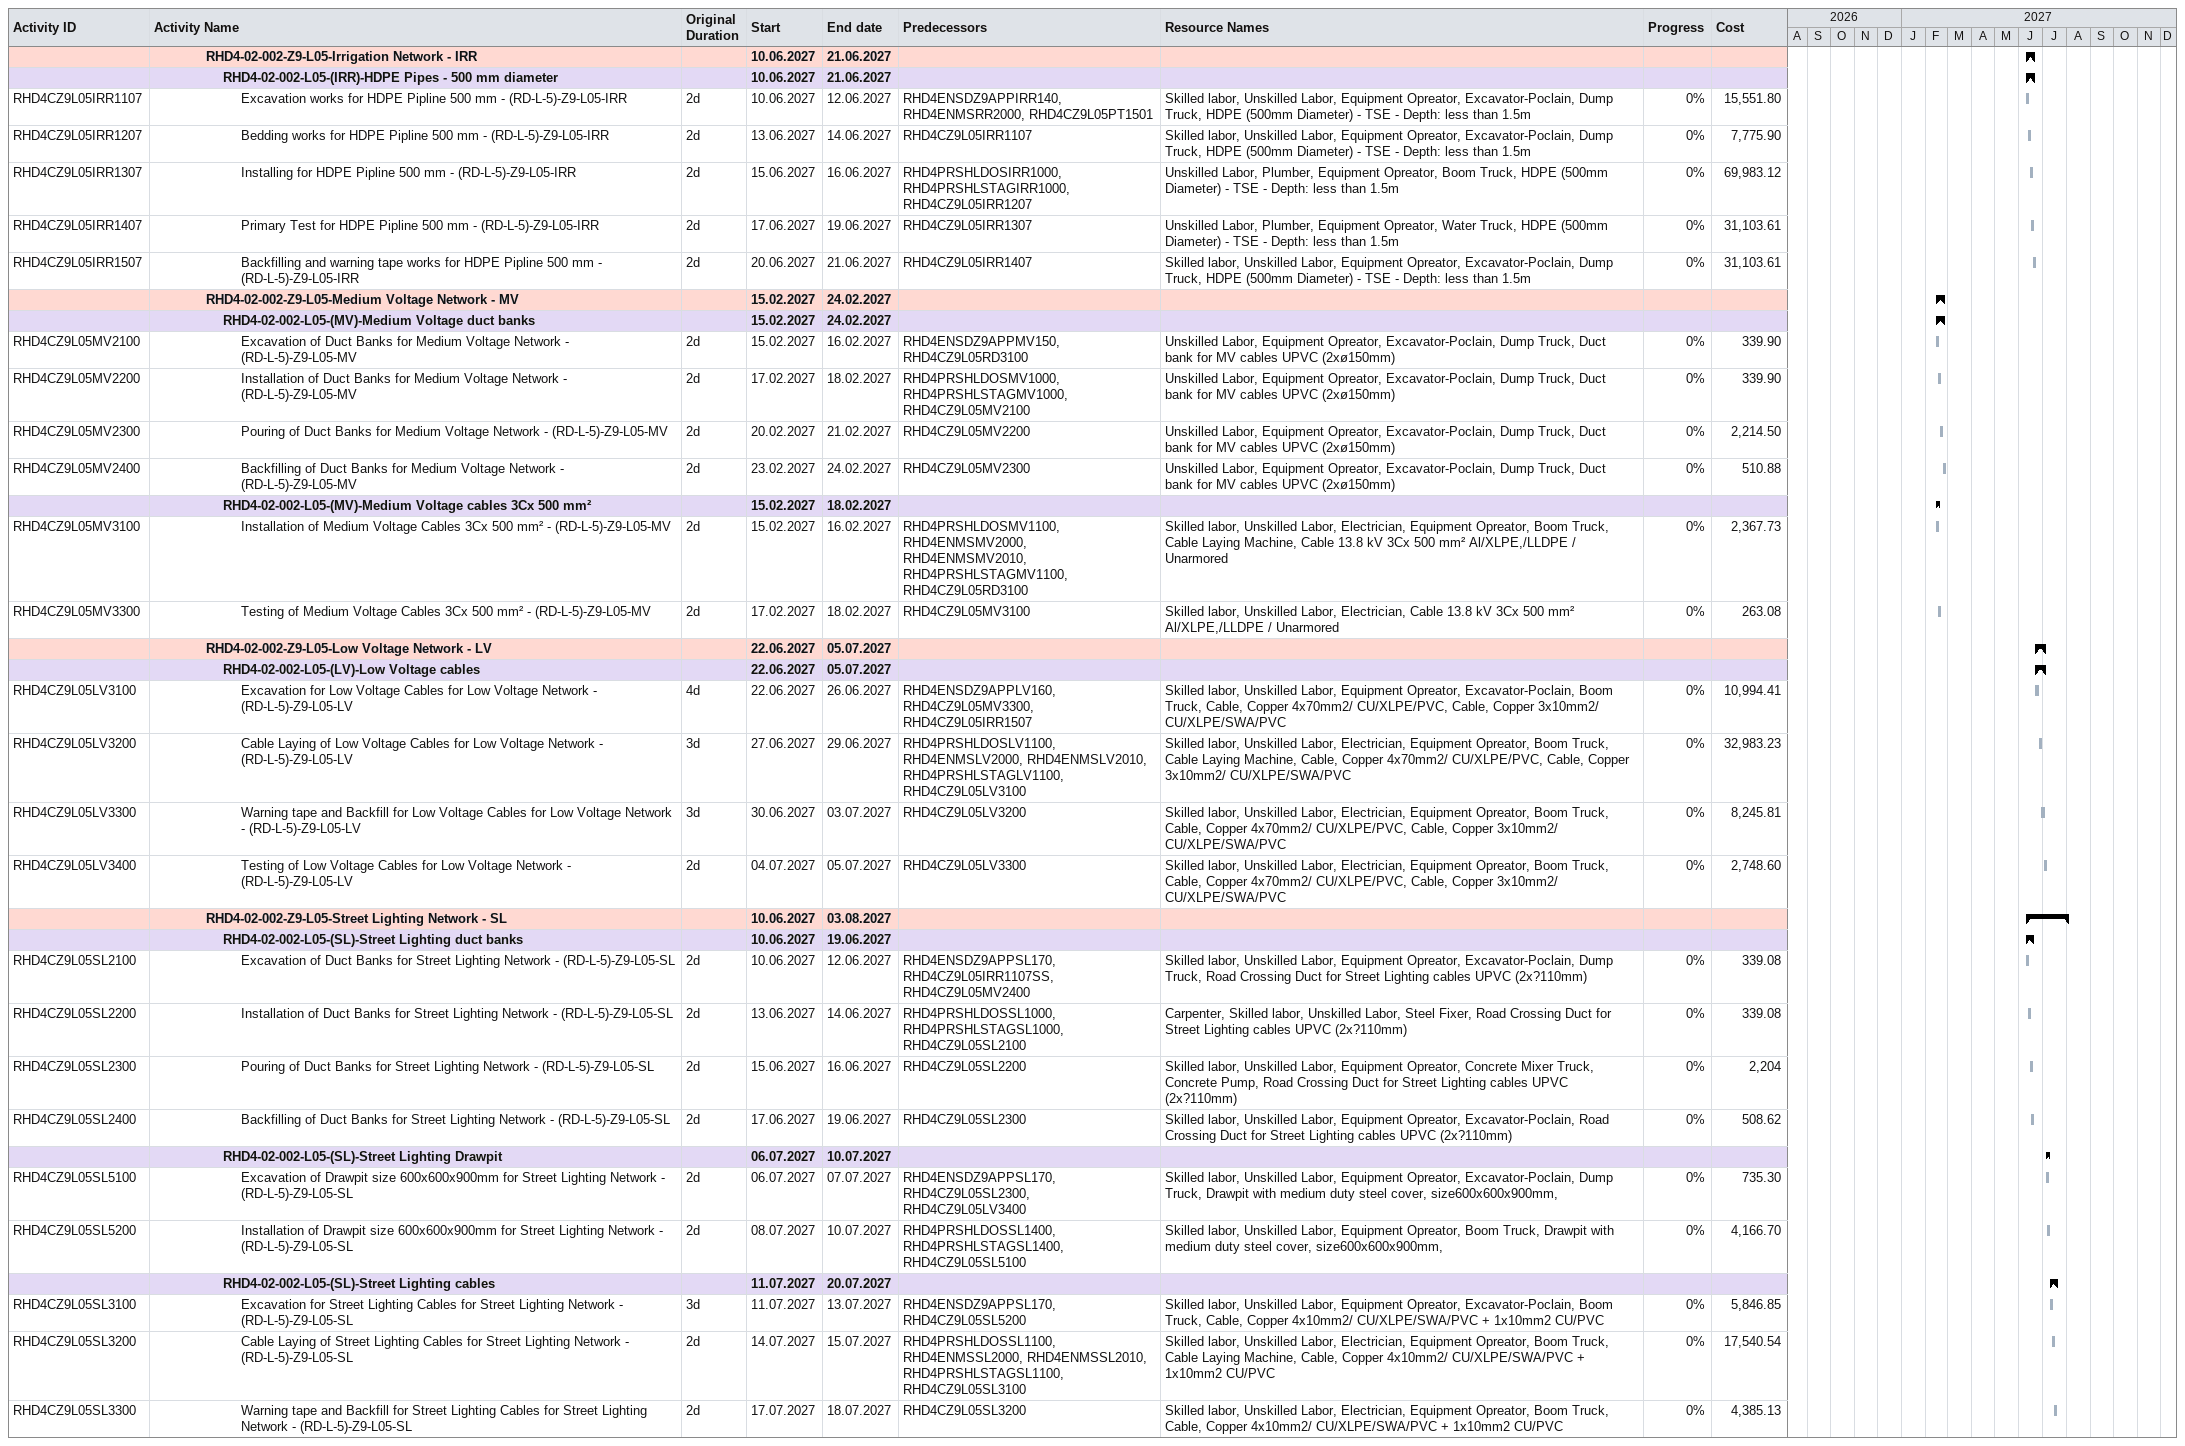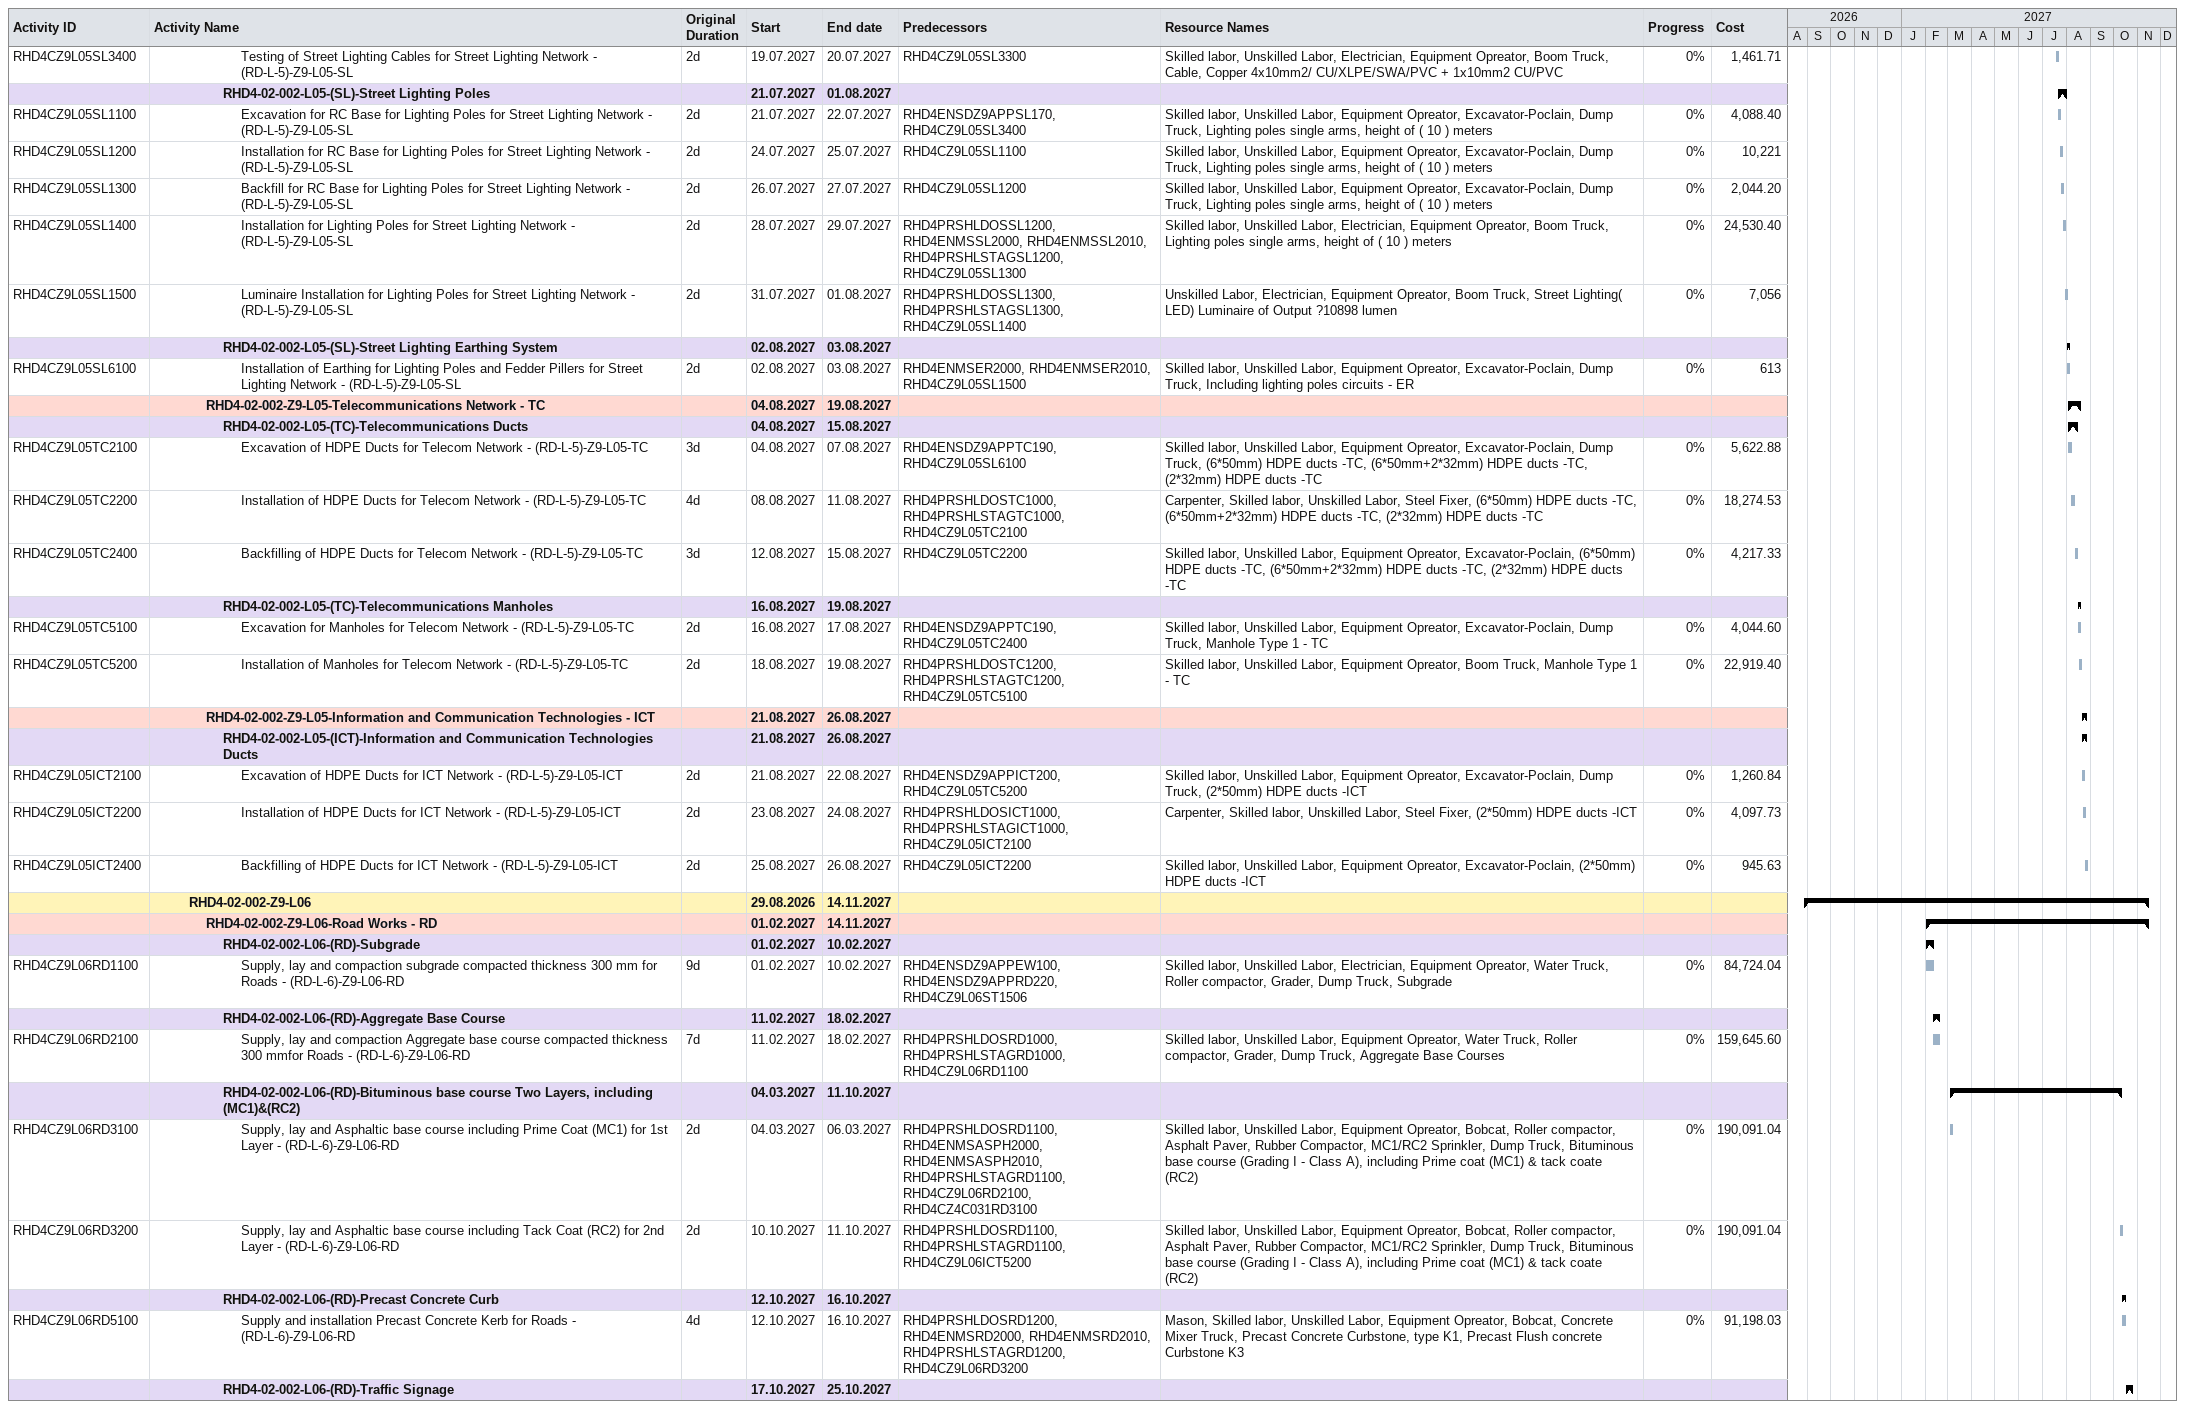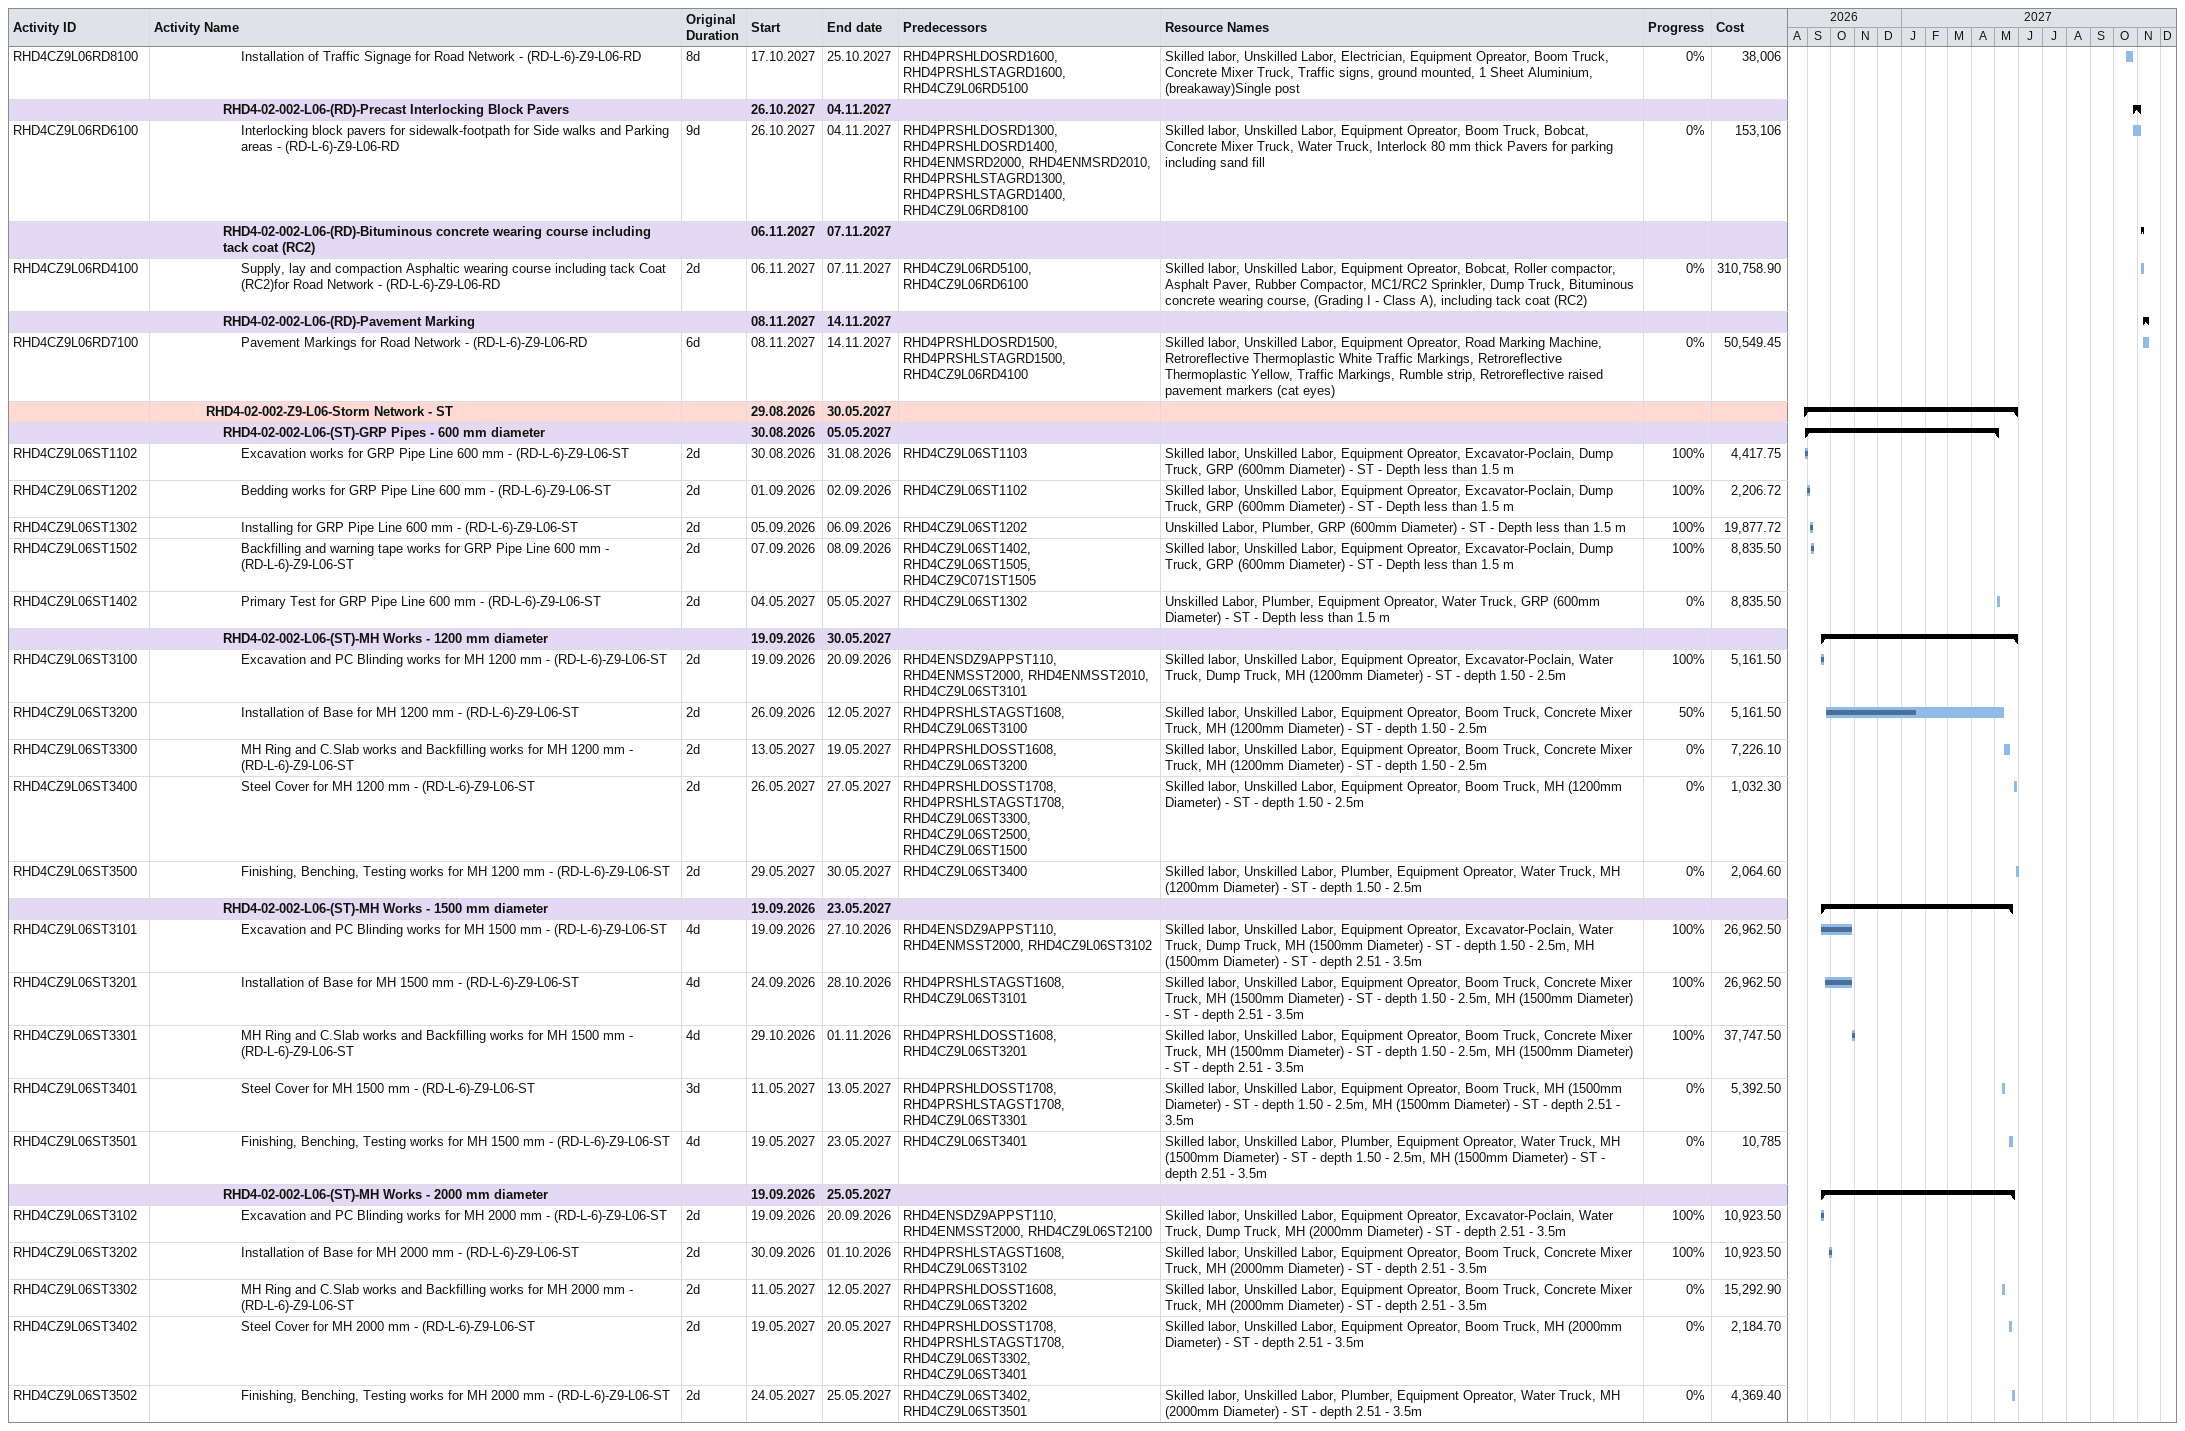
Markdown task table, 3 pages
| ID | Level | Task | Original duration | Start | Finish | Predecessors | Resources | % complete | Cost |
|---|---|---|---|---|---|---|---|---|---|
|  | 4 | **RHD4-02-002-Z9-L05-Irrigation Network - IRR** |  | 2027-06-10 | 2027-06-21 |  |  |  |  |
|  | 5 | **RHD4-02-002-L05-(IRR)-HDPE Pipes - 500 mm diameter** |  | 2027-06-10 | 2027-06-21 |  |  |  |  |
| RHD4CZ9L05IRR1107 | 6 | Excavation works for HDPE Pipline 500 mm - (RD-L-5)-Z9-L05-IRR | 2d | 2027-06-10 | 2027-06-12 | RHD4ENSDZ9APPIRR140, RHD4ENMSRR2000, RHD4CZ9L05PT1501 | Skilled labor, Unskilled Labor, Equipment Opreator, Excavator-Poclain, Dump Truck, HDPE (500mm Diameter) - TSE - Depth: less than 1.5m | 0 | 15551.80 |
| RHD4CZ9L05IRR1207 | 6 | Bedding works for HDPE Pipline 500 mm - (RD-L-5)-Z9-L05-IRR | 2d | 2027-06-13 | 2027-06-14 | RHD4CZ9L05IRR1107 | Skilled labor, Unskilled Labor, Equipment Opreator, Excavator-Poclain, Dump Truck, HDPE (500mm Diameter) - TSE - Depth: less than 1.5m | 0 | 7775.90 |
| RHD4CZ9L05IRR1307 | 6 | Installing for HDPE Pipline 500 mm - (RD-L-5)-Z9-L05-IRR | 2d | 2027-06-15 | 2027-06-16 | RHD4PRSHLDOSIRR1000, RHD4PRSHLSTAGIRR1000, RHD4CZ9L05IRR1207 | Unskilled Labor, Plumber, Equipment Opreator, Boom Truck, HDPE (500mm Diameter) - TSE - Depth: less than 1.5m | 0 | 69983.12 |
| RHD4CZ9L05IRR1407 | 6 | Primary Test for HDPE Pipline 500 mm - (RD-L-5)-Z9-L05-IRR | 2d | 2027-06-17 | 2027-06-19 | RHD4CZ9L05IRR1307 | Unskilled Labor, Plumber, Equipment Opreator, Water Truck, HDPE (500mm Diameter) - TSE - Depth: less than 1.5m | 0 | 31103.61 |
| RHD4CZ9L05IRR1507 | 6 | Backfilling and warning tape works for HDPE Pipline 500 mm - (RD-L-5)-Z9-L05-IRR | 2d | 2027-06-20 | 2027-06-21 | RHD4CZ9L05IRR1407 | Skilled labor, Unskilled Labor, Equipment Opreator, Excavator-Poclain, Dump Truck, HDPE (500mm Diameter) - TSE - Depth: less than 1.5m | 0 | 31103.61 |
|  | 4 | **RHD4-02-002-Z9-L05-Medium Voltage Network - MV** |  | 2027-02-15 | 2027-02-24 |  |  |  |  |
|  | 5 | **RHD4-02-002-L05-(MV)-Medium Voltage duct banks** |  | 2027-02-15 | 2027-02-24 |  |  |  |  |
| RHD4CZ9L05MV2100 | 6 | Excavation of Duct Banks for Medium Voltage Network - (RD-L-5)-Z9-L05-MV | 2d | 2027-02-15 | 2027-02-16 | RHD4ENSDZ9APPMV150, RHD4CZ9L05RD3100 | Unskilled Labor, Equipment Opreator, Excavator-Poclain, Dump Truck, Duct bank for MV cables UPVC (2xø150mm) | 0 | 339.90 |
| RHD4CZ9L05MV2200 | 6 | Installation of Duct Banks for Medium Voltage Network - (RD-L-5)-Z9-L05-MV | 2d | 2027-02-17 | 2027-02-18 | RHD4PRSHLDOSMV1000, RHD4PRSHLSTAGMV1000, RHD4CZ9L05MV2100 | Unskilled Labor, Equipment Opreator, Excavator-Poclain, Dump Truck, Duct bank for MV cables UPVC (2xø150mm) | 0 | 339.90 |
| RHD4CZ9L05MV2300 | 6 | Pouring of Duct Banks for Medium Voltage Network - (RD-L-5)-Z9-L05-MV | 2d | 2027-02-20 | 2027-02-21 | RHD4CZ9L05MV2200 | Unskilled Labor, Equipment Opreator, Excavator-Poclain, Dump Truck, Duct bank for MV cables UPVC (2xø150mm) | 0 | 2214.50 |
| RHD4CZ9L05MV2400 | 6 | Backfilling of Duct Banks for Medium Voltage Network - (RD-L-5)-Z9-L05-MV | 2d | 2027-02-23 | 2027-02-24 | RHD4CZ9L05MV2300 | Unskilled Labor, Equipment Opreator, Excavator-Poclain, Dump Truck, Duct bank for MV cables UPVC (2xø150mm) | 0 | 510.88 |
|  | 5 | **RHD4-02-002-L05-(MV)-Medium Voltage cables 3Cx 500 mm²** |  | 2027-02-15 | 2027-02-18 |  |  |  |  |
| RHD4CZ9L05MV3100 | 6 | Installation of Medium Voltage Cables 3Cx 500 mm² - (RD-L-5)-Z9-L05-MV | 2d | 2027-02-15 | 2027-02-16 | RHD4PRSHLDOSMV1100, RHD4ENMSMV2000, RHD4ENMSMV2010, RHD4PRSHLSTAGMV1100, RHD4CZ9L05RD3100 | Skilled labor, Unskilled Labor, Electrician, Equipment Opreator, Boom Truck, Cable Laying Machine, Cable 13.8 kV 3Cx 500 mm² Al/XLPE,/LLDPE / Unarmored | 0 | 2367.73 |
| RHD4CZ9L05MV3300 | 6 | Testing of Medium Voltage Cables 3Cx 500 mm² - (RD-L-5)-Z9-L05-MV | 2d | 2027-02-17 | 2027-02-18 | RHD4CZ9L05MV3100 | Skilled labor, Unskilled Labor, Electrician, Cable 13.8 kV 3Cx 500 mm² Al/XLPE,/LLDPE / Unarmored | 0 | 263.08 |
|  | 4 | **RHD4-02-002-Z9-L05-Low Voltage Network - LV** |  | 2027-06-22 | 2027-07-05 |  |  |  |  |
|  | 5 | **RHD4-02-002-L05-(LV)-Low Voltage cables** |  | 2027-06-22 | 2027-07-05 |  |  |  |  |
| RHD4CZ9L05LV3100 | 6 | Excavation for Low Voltage Cables for Low Voltage Network - (RD-L-5)-Z9-L05-LV | 4d | 2027-06-22 | 2027-06-26 | RHD4ENSDZ9APPLV160, RHD4CZ9L05MV3300, RHD4CZ9L05IRR1507 | Skilled labor, Unskilled Labor, Equipment Opreator, Excavator-Poclain, Boom Truck, Cable, Copper 4x70mm2/ CU/XLPE/PVC, Cable, Copper 3x10mm2/ CU/XLPE/SWA/PVC | 0 | 10994.41 |
| RHD4CZ9L05LV3200 | 6 | Cable Laying of Low Voltage Cables for Low Voltage Network - (RD-L-5)-Z9-L05-LV | 3d | 2027-06-27 | 2027-06-29 | RHD4PRSHLDOSLV1100, RHD4ENMSLV2000, RHD4ENMSLV2010, RHD4PRSHLSTAGLV1100, RHD4CZ9L05LV3100 | Skilled labor, Unskilled Labor, Electrician, Equipment Opreator, Boom Truck, Cable Laying Machine, Cable, Copper 4x70mm2/ CU/XLPE/PVC, Cable, Copper 3x10mm2/ CU/XLPE/SWA/PVC | 0 | 32983.23 |
| RHD4CZ9L05LV3300 | 6 | Warning tape and Backfill for Low Voltage Cables for Low Voltage Network - (RD-L-5)-Z9-L05-LV | 3d | 2027-06-30 | 2027-07-03 | RHD4CZ9L05LV3200 | Skilled labor, Unskilled Labor, Electrician, Equipment Opreator, Boom Truck, Cable, Copper 4x70mm2/ CU/XLPE/PVC, Cable, Copper 3x10mm2/ CU/XLPE/SWA/PVC | 0 | 8245.81 |
| RHD4CZ9L05LV3400 | 6 | Testing of Low Voltage Cables for Low Voltage Network - (RD-L-5)-Z9-L05-LV | 2d | 2027-07-04 | 2027-07-05 | RHD4CZ9L05LV3300 | Skilled labor, Unskilled Labor, Electrician, Equipment Opreator, Boom Truck, Cable, Copper 4x70mm2/ CU/XLPE/PVC, Cable, Copper 3x10mm2/ CU/XLPE/SWA/PVC | 0 | 2748.60 |
|  | 4 | **RHD4-02-002-Z9-L05-Street Lighting Network - SL** |  | 2027-06-10 | 2027-08-03 |  |  |  |  |
|  | 5 | **RHD4-02-002-L05-(SL)-Street Lighting duct banks** |  | 2027-06-10 | 2027-06-19 |  |  |  |  |
| RHD4CZ9L05SL2100 | 6 | Excavation of Duct Banks for Street Lighting Network - (RD-L-5)-Z9-L05-SL | 2d | 2027-06-10 | 2027-06-12 | RHD4ENSDZ9APPSL170, RHD4CZ9L05IRR1107SS, RHD4CZ9L05MV2400 | Skilled labor, Unskilled Labor, Equipment Opreator, Excavator-Poclain, Dump Truck, Road Crossing Duct for Street Lighting cables UPVC (2x?110mm) | 0 | 339.08 |
| RHD4CZ9L05SL2200 | 6 | Installation of Duct Banks for Street Lighting Network - (RD-L-5)-Z9-L05-SL | 2d | 2027-06-13 | 2027-06-14 | RHD4PRSHLDOSSL1000, RHD4PRSHLSTAGSL1000, RHD4CZ9L05SL2100 | Carpenter, Skilled labor, Unskilled Labor, Steel Fixer, Road Crossing Duct for Street Lighting cables UPVC (2x?110mm) | 0 | 339.08 |
| RHD4CZ9L05SL2300 | 6 | Pouring of Duct Banks for Street Lighting Network - (RD-L-5)-Z9-L05-SL | 2d | 2027-06-15 | 2027-06-16 | RHD4CZ9L05SL2200 | Skilled labor, Unskilled Labor, Equipment Opreator, Concrete Mixer Truck, Concrete Pump, Road Crossing Duct for Street Lighting cables UPVC (2x?110mm) | 0 | 2204 |
| RHD4CZ9L05SL2400 | 6 | Backfilling of Duct Banks for Street Lighting Network - (RD-L-5)-Z9-L05-SL | 2d | 2027-06-17 | 2027-06-19 | RHD4CZ9L05SL2300 | Skilled labor, Unskilled Labor, Equipment Opreator, Excavator-Poclain, Road Crossing Duct for Street Lighting cables UPVC (2x?110mm) | 0 | 508.62 |
|  | 5 | **RHD4-02-002-L05-(SL)-Street Lighting Drawpit** |  | 2027-07-06 | 2027-07-10 |  |  |  |  |
| RHD4CZ9L05SL5100 | 6 | Excavation of Drawpit size 600x600x900mm for Street Lighting Network - (RD-L-5)-Z9-L05-SL | 2d | 2027-07-06 | 2027-07-07 | RHD4ENSDZ9APPSL170, RHD4CZ9L05SL2300, RHD4CZ9L05LV3400 | Skilled labor, Unskilled Labor, Equipment Opreator, Excavator-Poclain, Dump Truck, Drawpit with medium duty steel cover, size600x600x900mm, | 0 | 735.30 |
| RHD4CZ9L05SL5200 | 6 | Installation of Drawpit size 600x600x900mm for Street Lighting Network - (RD-L-5)-Z9-L05-SL | 2d | 2027-07-08 | 2027-07-10 | RHD4PRSHLDOSSL1400, RHD4PRSHLSTAGSL1400, RHD4CZ9L05SL5100 | Skilled labor, Unskilled Labor, Equipment Opreator, Boom Truck, Drawpit with medium duty steel cover, size600x600x900mm, | 0 | 4166.70 |
|  | 5 | **RHD4-02-002-L05-(SL)-Street Lighting cables** |  | 2027-07-11 | 2027-07-20 |  |  |  |  |
| RHD4CZ9L05SL3100 | 6 | Excavation for Street Lighting Cables for Street Lighting Network - (RD-L-5)-Z9-L05-SL | 3d | 2027-07-11 | 2027-07-13 | RHD4ENSDZ9APPSL170, RHD4CZ9L05SL5200 | Skilled labor, Unskilled Labor, Equipment Opreator, Excavator-Poclain, Boom Truck, Cable, Copper 4x10mm2/ CU/XLPE/SWA/PVC + 1x10mm2 CU/PVC | 0 | 5846.85 |
| RHD4CZ9L05SL3200 | 6 | Cable Laying of Street Lighting Cables for Street Lighting Network - (RD-L-5)-Z9-L05-SL | 2d | 2027-07-14 | 2027-07-15 | RHD4PRSHLDOSSL1100, RHD4ENMSSL2000, RHD4ENMSSL2010, RHD4PRSHLSTAGSL1100, RHD4CZ9L05SL3100 | Skilled labor, Unskilled Labor, Electrician, Equipment Opreator, Boom Truck, Cable Laying Machine, Cable, Copper 4x10mm2/ CU/XLPE/SWA/PVC + 1x10mm2 CU/PVC | 0 | 17540.54 |
| RHD4CZ9L05SL3300 | 6 | Warning tape and Backfill for Street Lighting Cables for Street Lighting Network - (RD-L-5)-Z9-L05-SL | 2d | 2027-07-17 | 2027-07-18 | RHD4CZ9L05SL3200 | Skilled labor, Unskilled Labor, Electrician, Equipment Opreator, Boom Truck, Cable, Copper 4x10mm2/ CU/XLPE/SWA/PVC + 1x10mm2 CU/PVC | 0 | 4385.13 |
| RHD4CZ9L05SL3400 | 6 | Testing of Street Lighting Cables for Street Lighting Network - (RD-L-5)-Z9-L05-SL | 2d | 2027-07-19 | 2027-07-20 | RHD4CZ9L05SL3300 | Skilled labor, Unskilled Labor, Electrician, Equipment Opreator, Boom Truck, Cable, Copper 4x10mm2/ CU/XLPE/SWA/PVC + 1x10mm2 CU/PVC | 0 | 1461.71 |
|  | 5 | **RHD4-02-002-L05-(SL)-Street Lighting Poles** |  | 2027-07-21 | 2027-08-01 |  |  |  |  |
| RHD4CZ9L05SL1100 | 6 | Excavation for RC Base for Lighting Poles for Street Lighting Network - (RD-L-5)-Z9-L05-SL | 2d | 2027-07-21 | 2027-07-22 | RHD4ENSDZ9APPSL170, RHD4CZ9L05SL3400 | Skilled labor, Unskilled Labor, Equipment Opreator, Excavator-Poclain, Dump Truck, Lighting poles single arms, height of ( 10 ) meters | 0 | 4088.40 |
| RHD4CZ9L05SL1200 | 6 | Installation for RC Base for Lighting Poles for Street Lighting Network - (RD-L-5)-Z9-L05-SL | 2d | 2027-07-24 | 2027-07-25 | RHD4CZ9L05SL1100 | Skilled labor, Unskilled Labor, Equipment Opreator, Excavator-Poclain, Dump Truck, Lighting poles single arms, height of ( 10 ) meters | 0 | 10221 |
| RHD4CZ9L05SL1300 | 6 | Backfill for RC Base for Lighting Poles for Street Lighting Network - (RD-L-5)-Z9-L05-SL | 2d | 2027-07-26 | 2027-07-27 | RHD4CZ9L05SL1200 | Skilled labor, Unskilled Labor, Equipment Opreator, Excavator-Poclain, Dump Truck, Lighting poles single arms, height of ( 10 ) meters | 0 | 2044.20 |
| RHD4CZ9L05SL1400 | 6 | Installation for Lighting Poles for Street Lighting Network - (RD-L-5)-Z9-L05-SL | 2d | 2027-07-28 | 2027-07-29 | RHD4PRSHLDOSSL1200, RHD4ENMSSL2000, RHD4ENMSSL2010, RHD4PRSHLSTAGSL1200, RHD4CZ9L05SL1300 | Skilled labor, Unskilled Labor, Electrician, Equipment Opreator, Boom Truck, Lighting poles single arms, height of ( 10 ) meters | 0 | 24530.40 |
| RHD4CZ9L05SL1500 | 6 | Luminaire Installation for Lighting Poles for Street Lighting Network - (RD-L-5)-Z9-L05-SL | 2d | 2027-07-31 | 2027-08-01 | RHD4PRSHLDOSSL1300, RHD4PRSHLSTAGSL1300, RHD4CZ9L05SL1400 | Unskilled Labor, Electrician, Equipment Opreator, Boom Truck, Street Lighting( LED) Luminaire of Output ?10898 lumen | 0 | 7056 |
|  | 5 | **RHD4-02-002-L05-(SL)-Street Lighting Earthing System** |  | 2027-08-02 | 2027-08-03 |  |  |  |  |
| RHD4CZ9L05SL6100 | 6 | Installation of Earthing for Lighting Poles and Fedder Pillers for Street Lighting Network - (RD-L-5)-Z9-L05-SL | 2d | 2027-08-02 | 2027-08-03 | RHD4ENMSER2000, RHD4ENMSER2010, RHD4CZ9L05SL1500 | Skilled labor, Unskilled Labor, Equipment Opreator, Excavator-Poclain, Dump Truck, Including lighting poles circuits - ER | 0 | 613 |
|  | 4 | **RHD4-02-002-Z9-L05-Telecommunications Network - TC** |  | 2027-08-04 | 2027-08-19 |  |  |  |  |
|  | 5 | **RHD4-02-002-L05-(TC)-Telecommunications Ducts** |  | 2027-08-04 | 2027-08-15 |  |  |  |  |
| RHD4CZ9L05TC2100 | 6 | Excavation of HDPE Ducts for Telecom Network - (RD-L-5)-Z9-L05-TC | 3d | 2027-08-04 | 2027-08-07 | RHD4ENSDZ9APPTC190, RHD4CZ9L05SL6100 | Skilled labor, Unskilled Labor, Equipment Opreator, Excavator-Poclain, Dump Truck, (6*50mm) HDPE ducts -TC, (6*50mm+2*32mm) HDPE ducts -TC, (2*32mm) HDPE ducts -TC | 0 | 5622.88 |
| RHD4CZ9L05TC2200 | 6 | Installation of HDPE Ducts for Telecom Network - (RD-L-5)-Z9-L05-TC | 4d | 2027-08-08 | 2027-08-11 | RHD4PRSHLDOSTC1000, RHD4PRSHLSTAGTC1000, RHD4CZ9L05TC2100 | Carpenter, Skilled labor, Unskilled Labor, Steel Fixer, (6*50mm) HDPE ducts -TC, (6*50mm+2*32mm) HDPE ducts -TC, (2*32mm) HDPE ducts -TC | 0 | 18274.53 |
| RHD4CZ9L05TC2400 | 6 | Backfilling of HDPE Ducts for Telecom Network - (RD-L-5)-Z9-L05-TC | 3d | 2027-08-12 | 2027-08-15 | RHD4CZ9L05TC2200 | Skilled labor, Unskilled Labor, Equipment Opreator, Excavator-Poclain, (6*50mm) HDPE ducts -TC, (6*50mm+2*32mm) HDPE ducts -TC, (2*32mm) HDPE ducts -TC | 0 | 4217.33 |
|  | 5 | **RHD4-02-002-L05-(TC)-Telecommunications Manholes** |  | 2027-08-16 | 2027-08-19 |  |  |  |  |
| RHD4CZ9L05TC5100 | 6 | Excavation for Manholes for Telecom Network - (RD-L-5)-Z9-L05-TC | 2d | 2027-08-16 | 2027-08-17 | RHD4ENSDZ9APPTC190, RHD4CZ9L05TC2400 | Skilled labor, Unskilled Labor, Equipment Opreator, Excavator-Poclain, Dump Truck, Manhole Type 1 - TC | 0 | 4044.60 |
| RHD4CZ9L05TC5200 | 6 | Installation of Manholes for Telecom Network - (RD-L-5)-Z9-L05-TC | 2d | 2027-08-18 | 2027-08-19 | RHD4PRSHLDOSTC1200, RHD4PRSHLSTAGTC1200, RHD4CZ9L05TC5100 | Skilled labor, Unskilled Labor, Equipment Opreator, Boom Truck, Manhole Type 1 - TC | 0 | 22919.40 |
|  | 4 | **RHD4-02-002-Z9-L05-Information and Communication Technologies - ICT** |  | 2027-08-21 | 2027-08-26 |  |  |  |  |
|  | 5 | **RHD4-02-002-L05-(ICT)-Information and Communication Technologies Ducts** |  | 2027-08-21 | 2027-08-26 |  |  |  |  |
| RHD4CZ9L05ICT2100 | 6 | Excavation of HDPE Ducts for ICT Network - (RD-L-5)-Z9-L05-ICT | 2d | 2027-08-21 | 2027-08-22 | RHD4ENSDZ9APPICT200, RHD4CZ9L05TC5200 | Skilled labor, Unskilled Labor, Equipment Opreator, Excavator-Poclain, Dump Truck, (2*50mm) HDPE ducts -ICT | 0 | 1260.84 |
| RHD4CZ9L05ICT2200 | 6 | Installation of HDPE Ducts for ICT Network - (RD-L-5)-Z9-L05-ICT | 2d | 2027-08-23 | 2027-08-24 | RHD4PRSHLDOSICT1000, RHD4PRSHLSTAGICT1000, RHD4CZ9L05ICT2100 | Carpenter, Skilled labor, Unskilled Labor, Steel Fixer, (2*50mm) HDPE ducts -ICT | 0 | 4097.73 |
| RHD4CZ9L05ICT2400 | 6 | Backfilling of HDPE Ducts for ICT Network - (RD-L-5)-Z9-L05-ICT | 2d | 2027-08-25 | 2027-08-26 | RHD4CZ9L05ICT2200 | Skilled labor, Unskilled Labor, Equipment Opreator, Excavator-Poclain, (2*50mm) HDPE ducts -ICT | 0 | 945.63 |
|  | 3 | **RHD4-02-002-Z9-L06** |  | 2026-08-29 | 2027-11-14 |  |  |  |  |
|  | 4 | **RHD4-02-002-Z9-L06-Road Works - RD** |  | 2027-02-01 | 2027-11-14 |  |  |  |  |
|  | 5 | **RHD4-02-002-L06-(RD)-Subgrade** |  | 2027-02-01 | 2027-02-10 |  |  |  |  |
| RHD4CZ9L06RD1100 | 6 | Supply, lay and compaction subgrade compacted thickness 300 mm for Roads - (RD-L-6)-Z9-L06-RD | 9d | 2027-02-01 | 2027-02-10 | RHD4ENSDZ9APPEW100, RHD4ENSDZ9APPRD220, RHD4CZ9L06ST1506 | Skilled labor, Unskilled Labor, Electrician, Equipment Opreator, Water Truck, Roller compactor, Grader, Dump Truck, Subgrade | 0 | 84724.04 |
|  | 5 | **RHD4-02-002-L06-(RD)-Aggregate Base Course** |  | 2027-02-11 | 2027-02-18 |  |  |  |  |
| RHD4CZ9L06RD2100 | 6 | Supply, lay and compaction Aggregate base course compacted thickness 300 mmfor Roads - (RD-L-6)-Z9-L06-RD | 7d | 2027-02-11 | 2027-02-18 | RHD4PRSHLDOSRD1000, RHD4PRSHLSTAGRD1000, RHD4CZ9L06RD1100 | Skilled labor, Unskilled Labor, Equipment Opreator, Water Truck, Roller compactor, Grader, Dump Truck, Aggregate Base Courses | 0 | 159645.60 |
|  | 5 | **RHD4-02-002-L06-(RD)-Bituminous base course Two Layers, including (MC1)&(RC2)** |  | 2027-03-04 | 2027-10-11 |  |  |  |  |
| RHD4CZ9L06RD3100 | 6 | Supply, lay and Asphaltic base course including Prime Coat (MC1) for 1st Layer - (RD-L-6)-Z9-L06-RD | 2d | 2027-03-04 | 2027-03-06 | RHD4PRSHLDOSRD1100, RHD4ENMSASPH2000, RHD4ENMSASPH2010, RHD4PRSHLSTAGRD1100, RHD4CZ9L06RD2100, RHD4CZ4C031RD3100 | Skilled labor, Unskilled Labor, Equipment Opreator, Bobcat, Roller compactor, Asphalt Paver, Rubber Compactor, MC1/RC2 Sprinkler, Dump Truck, Bituminous base course (Grading I - Class A), including Prime coat (MC1) & tack coate (RC2) | 0 | 190091.04 |
| RHD4CZ9L06RD3200 | 6 | Supply, lay and Asphaltic base course including Tack Coat (RC2) for 2nd Layer - (RD-L-6)-Z9-L06-RD | 2d | 2027-10-10 | 2027-10-11 | RHD4PRSHLDOSRD1100, RHD4PRSHLSTAGRD1100, RHD4CZ9L06ICT5200 | Skilled labor, Unskilled Labor, Equipment Opreator, Bobcat, Roller compactor, Asphalt Paver, Rubber Compactor, MC1/RC2 Sprinkler, Dump Truck, Bituminous base course (Grading I - Class A), including Prime coat (MC1) & tack coate (RC2) | 0 | 190091.04 |
|  | 5 | **RHD4-02-002-L06-(RD)-Precast Concrete Curb** |  | 2027-10-12 | 2027-10-16 |  |  |  |  |
| RHD4CZ9L06RD5100 | 6 | Supply and installation Precast Concrete Kerb for Roads - (RD-L-6)-Z9-L06-RD | 4d | 2027-10-12 | 2027-10-16 | RHD4PRSHLDOSRD1200, RHD4ENMSRD2000, RHD4ENMSRD2010, RHD4PRSHLSTAGRD1200, RHD4CZ9L06RD3200 | Mason, Skilled labor, Unskilled Labor, Equipment Opreator, Bobcat, Concrete Mixer Truck, Precast Concrete Curbstone, type K1, Precast Flush concrete Curbstone K3 | 0 | 91198.03 |
|  | 5 | **RHD4-02-002-L06-(RD)-Traffic Signage** |  | 2027-10-17 | 2027-10-25 |  |  |  |  |
| RHD4CZ9L06RD8100 | 6 | Installation of Traffic Signage for Road Network - (RD-L-6)-Z9-L06-RD | 8d | 2027-10-17 | 2027-10-25 | RHD4PRSHLDOSRD1600, RHD4PRSHLSTAGRD1600, RHD4CZ9L06RD5100 | Skilled labor, Unskilled Labor, Electrician, Equipment Opreator, Boom Truck, Concrete Mixer Truck, Traffic signs, ground mounted, 1 Sheet Aluminium, (breakaway)Single post | 0 | 38006 |
|  | 5 | **RHD4-02-002-L06-(RD)-Precast Interlocking Block Pavers** |  | 2027-10-26 | 2027-11-04 |  |  |  |  |
| RHD4CZ9L06RD6100 | 6 | Interlocking block pavers for sidewalk-footpath for Side walks and Parking areas - (RD-L-6)-Z9-L06-RD | 9d | 2027-10-26 | 2027-11-04 | RHD4PRSHLDOSRD1300, RHD4PRSHLDOSRD1400, RHD4ENMSRD2000, RHD4ENMSRD2010, RHD4PRSHLSTAGRD1300, RHD4PRSHLSTAGRD1400, RHD4CZ9L06RD8100 | Skilled labor, Unskilled Labor, Equipment Opreator, Boom Truck, Bobcat, Concrete Mixer Truck, Water Truck, Interlock 80 mm thick Pavers for parking including sand fill | 0 | 153106 |
|  | 5 | **RHD4-02-002-L06-(RD)-Bituminous concrete wearing course including tack coat (RC2)** |  | 2027-11-06 | 2027-11-07 |  |  |  |  |
| RHD4CZ9L06RD4100 | 6 | Supply, lay and compaction Asphaltic wearing course including tack Coat (RC2)for Road Network - (RD-L-6)-Z9-L06-RD | 2d | 2027-11-06 | 2027-11-07 | RHD4CZ9L06RD5100, RHD4CZ9L06RD6100 | Skilled labor, Unskilled Labor, Equipment Opreator, Bobcat, Roller compactor, Asphalt Paver, Rubber Compactor, MC1/RC2 Sprinkler, Dump Truck, Bituminous concrete wearing course, (Grading I - Class A), including tack coat (RC2) | 0 | 310758.90 |
|  | 5 | **RHD4-02-002-L06-(RD)-Pavement Marking** |  | 2027-11-08 | 2027-11-14 |  |  |  |  |
| RHD4CZ9L06RD7100 | 6 | Pavement Markings for Road Network - (RD-L-6)-Z9-L06-RD | 6d | 2027-11-08 | 2027-11-14 | RHD4PRSHLDOSRD1500, RHD4PRSHLSTAGRD1500, RHD4CZ9L06RD4100 | Skilled labor, Unskilled Labor, Equipment Opreator, Road Marking Machine, Retroreflective Thermoplastic White Traffic Markings, Retroreflective Thermoplastic Yellow, Traffic Markings, Rumble strip, Retroreflective raised pavement markers (cat eyes) | 0 | 50549.45 |
|  | 4 | **RHD4-02-002-Z9-L06-Storm Network - ST** |  | 2026-08-29 | 2027-05-30 |  |  |  |  |
|  | 5 | **RHD4-02-002-L06-(ST)-GRP Pipes - 600 mm diameter** |  | 2026-08-30 | 2027-05-05 |  |  |  |  |
| RHD4CZ9L06ST1102 | 6 | Excavation works for GRP Pipe Line 600 mm - (RD-L-6)-Z9-L06-ST | 2d | 2026-08-30 | 2026-08-31 | RHD4CZ9L06ST1103 | Skilled labor, Unskilled Labor, Equipment Opreator, Excavator-Poclain, Dump Truck, GRP (600mm Diameter) - ST - Depth less than 1.5 m | 100 | 4417.75 |
| RHD4CZ9L06ST1202 | 6 | Bedding works for GRP Pipe Line 600 mm - (RD-L-6)-Z9-L06-ST | 2d | 2026-09-01 | 2026-09-02 | RHD4CZ9L06ST1102 | Skilled labor, Unskilled Labor, Equipment Opreator, Excavator-Poclain, Dump Truck, GRP (600mm Diameter) - ST - Depth less than 1.5 m | 100 | 2206.72 |
| RHD4CZ9L06ST1302 | 6 | Installing for GRP Pipe Line 600 mm - (RD-L-6)-Z9-L06-ST | 2d | 2026-09-05 | 2026-09-06 | RHD4CZ9L06ST1202 | Unskilled Labor, Plumber, GRP (600mm Diameter) - ST - Depth less than 1.5 m | 100 | 19877.72 |
| RHD4CZ9L06ST1502 | 6 | Backfilling and warning tape works for GRP Pipe Line 600 mm - (RD-L-6)-Z9-L06-ST | 2d | 2026-09-07 | 2026-09-08 | RHD4CZ9L06ST1402, RHD4CZ9L06ST1505, RHD4CZ9C071ST1505 | Skilled labor, Unskilled Labor, Equipment Opreator, Excavator-Poclain, Dump Truck, GRP (600mm Diameter) - ST - Depth less than 1.5 m | 100 | 8835.50 |
| RHD4CZ9L06ST1402 | 6 | Primary Test for GRP Pipe Line 600 mm - (RD-L-6)-Z9-L06-ST | 2d | 2027-05-04 | 2027-05-05 | RHD4CZ9L06ST1302 | Unskilled Labor, Plumber, Equipment Opreator, Water Truck, GRP (600mm Diameter) - ST - Depth less than 1.5 m | 0 | 8835.50 |
|  | 5 | **RHD4-02-002-L06-(ST)-MH Works - 1200 mm diameter** |  | 2026-09-19 | 2027-05-30 |  |  |  |  |
| RHD4CZ9L06ST3100 | 6 | Excavation and PC Blinding works for MH 1200 mm - (RD-L-6)-Z9-L06-ST | 2d | 2026-09-19 | 2026-09-20 | RHD4ENSDZ9APPST110, RHD4ENMSST2000, RHD4ENMSST2010, RHD4CZ9L06ST3101 | Skilled labor, Unskilled Labor, Equipment Opreator, Excavator-Poclain, Water Truck, Dump Truck, MH (1200mm Diameter) - ST - depth 1.50 - 2.5m | 100 | 5161.50 |
| RHD4CZ9L06ST3200 | 6 | Installation of Base for MH 1200 mm - (RD-L-6)-Z9-L06-ST | 2d | 2026-09-26 | 2027-05-12 | RHD4PRSHLSTAGST1608, RHD4CZ9L06ST3100 | Skilled labor, Unskilled Labor, Equipment Opreator, Boom Truck, Concrete Mixer Truck, MH (1200mm Diameter) - ST - depth 1.50 - 2.5m | 50 | 5161.50 |
| RHD4CZ9L06ST3300 | 6 | MH Ring and C.Slab works and Backfilling works for MH 1200 mm - (RD-L-6)-Z9-L06-ST | 2d | 2027-05-13 | 2027-05-19 | RHD4PRSHLDOSST1608, RHD4CZ9L06ST3200 | Skilled labor, Unskilled Labor, Equipment Opreator, Boom Truck, Concrete Mixer Truck, MH (1200mm Diameter) - ST - depth 1.50 - 2.5m | 0 | 7226.10 |
| RHD4CZ9L06ST3400 | 6 | Steel Cover for MH 1200 mm - (RD-L-6)-Z9-L06-ST | 2d | 2027-05-26 | 2027-05-27 | RHD4PRSHLDOSST1708, RHD4PRSHLSTAGST1708, RHD4CZ9L06ST3300, RHD4CZ9L06ST2500, RHD4CZ9L06ST1500 | Skilled labor, Unskilled Labor, Equipment Opreator, Boom Truck, MH (1200mm Diameter) - ST - depth 1.50 - 2.5m | 0 | 1032.30 |
| RHD4CZ9L06ST3500 | 6 | Finishing, Benching, Testing works for MH 1200 mm - (RD-L-6)-Z9-L06-ST | 2d | 2027-05-29 | 2027-05-30 | RHD4CZ9L06ST3400 | Skilled labor, Unskilled Labor, Plumber, Equipment Opreator, Water Truck, MH (1200mm Diameter) - ST - depth 1.50 - 2.5m | 0 | 2064.60 |
|  | 5 | **RHD4-02-002-L06-(ST)-MH Works - 1500 mm diameter** |  | 2026-09-19 | 2027-05-23 |  |  |  |  |
| RHD4CZ9L06ST3101 | 6 | Excavation and PC Blinding works for MH 1500 mm - (RD-L-6)-Z9-L06-ST | 4d | 2026-09-19 | 2026-10-27 | RHD4ENSDZ9APPST110, RHD4ENMSST2000, RHD4CZ9L06ST3102 | Skilled labor, Unskilled Labor, Equipment Opreator, Excavator-Poclain, Water Truck, Dump Truck, MH (1500mm Diameter) - ST - depth 1.50 - 2.5m, MH (1500mm Diameter) - ST - depth 2.51 - 3.5m | 100 | 26962.50 |
| RHD4CZ9L06ST3201 | 6 | Installation of Base for MH 1500 mm - (RD-L-6)-Z9-L06-ST | 4d | 2026-09-24 | 2026-10-28 | RHD4PRSHLSTAGST1608, RHD4CZ9L06ST3101 | Skilled labor, Unskilled Labor, Equipment Opreator, Boom Truck, Concrete Mixer Truck, MH (1500mm Diameter) - ST - depth 1.50 - 2.5m, MH (1500mm Diameter) - ST - depth 2.51 - 3.5m | 100 | 26962.50 |
| RHD4CZ9L06ST3301 | 6 | MH Ring and C.Slab works and Backfilling works for MH 1500 mm - (RD-L-6)-Z9-L06-ST | 4d | 2026-10-29 | 2026-11-01 | RHD4PRSHLDOSST1608, RHD4CZ9L06ST3201 | Skilled labor, Unskilled Labor, Equipment Opreator, Boom Truck, Concrete Mixer Truck, MH (1500mm Diameter) - ST - depth 1.50 - 2.5m, MH (1500mm Diameter) - ST - depth 2.51 - 3.5m | 100 | 37747.50 |
| RHD4CZ9L06ST3401 | 6 | Steel Cover for MH 1500 mm - (RD-L-6)-Z9-L06-ST | 3d | 2027-05-11 | 2027-05-13 | RHD4PRSHLDOSST1708, RHD4PRSHLSTAGST1708, RHD4CZ9L06ST3301 | Skilled labor, Unskilled Labor, Equipment Opreator, Boom Truck, MH (1500mm Diameter) - ST - depth 1.50 - 2.5m, MH (1500mm Diameter) - ST - depth 2.51 - 3.5m | 0 | 5392.50 |
| RHD4CZ9L06ST3501 | 6 | Finishing, Benching, Testing works for MH 1500 mm - (RD-L-6)-Z9-L06-ST | 4d | 2027-05-19 | 2027-05-23 | RHD4CZ9L06ST3401 | Skilled labor, Unskilled Labor, Plumber, Equipment Opreator, Water Truck, MH (1500mm Diameter) - ST - depth 1.50 - 2.5m, MH (1500mm Diameter) - ST - depth 2.51 - 3.5m | 0 | 10785 |
|  | 5 | **RHD4-02-002-L06-(ST)-MH Works - 2000 mm diameter** |  | 2026-09-19 | 2027-05-25 |  |  |  |  |
| RHD4CZ9L06ST3102 | 6 | Excavation and PC Blinding works for MH 2000 mm - (RD-L-6)-Z9-L06-ST | 2d | 2026-09-19 | 2026-09-20 | RHD4ENSDZ9APPST110, RHD4ENMSST2000, RHD4CZ9L06ST2100 | Skilled labor, Unskilled Labor, Equipment Opreator, Excavator-Poclain, Water Truck, Dump Truck, MH (2000mm Diameter) - ST - depth 2.51 - 3.5m | 100 | 10923.50 |
| RHD4CZ9L06ST3202 | 6 | Installation of Base for MH 2000 mm - (RD-L-6)-Z9-L06-ST | 2d | 2026-09-30 | 2026-10-01 | RHD4PRSHLSTAGST1608, RHD4CZ9L06ST3102 | Skilled labor, Unskilled Labor, Equipment Opreator, Boom Truck, Concrete Mixer Truck, MH (2000mm Diameter) - ST - depth 2.51 - 3.5m | 100 | 10923.50 |
| RHD4CZ9L06ST3302 | 6 | MH Ring and C.Slab works and Backfilling works for MH 2000 mm - (RD-L-6)-Z9-L06-ST | 2d | 2027-05-11 | 2027-05-12 | RHD4PRSHLDOSST1608, RHD4CZ9L06ST3202 | Skilled labor, Unskilled Labor, Equipment Opreator, Boom Truck, Concrete Mixer Truck, MH (2000mm Diameter) - ST - depth 2.51 - 3.5m | 0 | 15292.90 |
| RHD4CZ9L06ST3402 | 6 | Steel Cover for MH 2000 mm - (RD-L-6)-Z9-L06-ST | 2d | 2027-05-19 | 2027-05-20 | RHD4PRSHLDOSST1708, RHD4PRSHLSTAGST1708, RHD4CZ9L06ST3302, RHD4CZ9L06ST3401 | Skilled labor, Unskilled Labor, Equipment Opreator, Boom Truck, MH (2000mm Diameter) - ST - depth 2.51 - 3.5m | 0 | 2184.70 |
| RHD4CZ9L06ST3502 | 6 | Finishing, Benching, Testing works for MH 2000 mm - (RD-L-6)-Z9-L06-ST | 2d | 2027-05-24 | 2027-05-25 | RHD4CZ9L06ST3402, RHD4CZ9L06ST3501 | Skilled labor, Unskilled Labor, Plumber, Equipment Opreator, Water Truck, MH (2000mm Diameter) - ST - depth 2.51 - 3.5m | 0 | 4369.40 |
